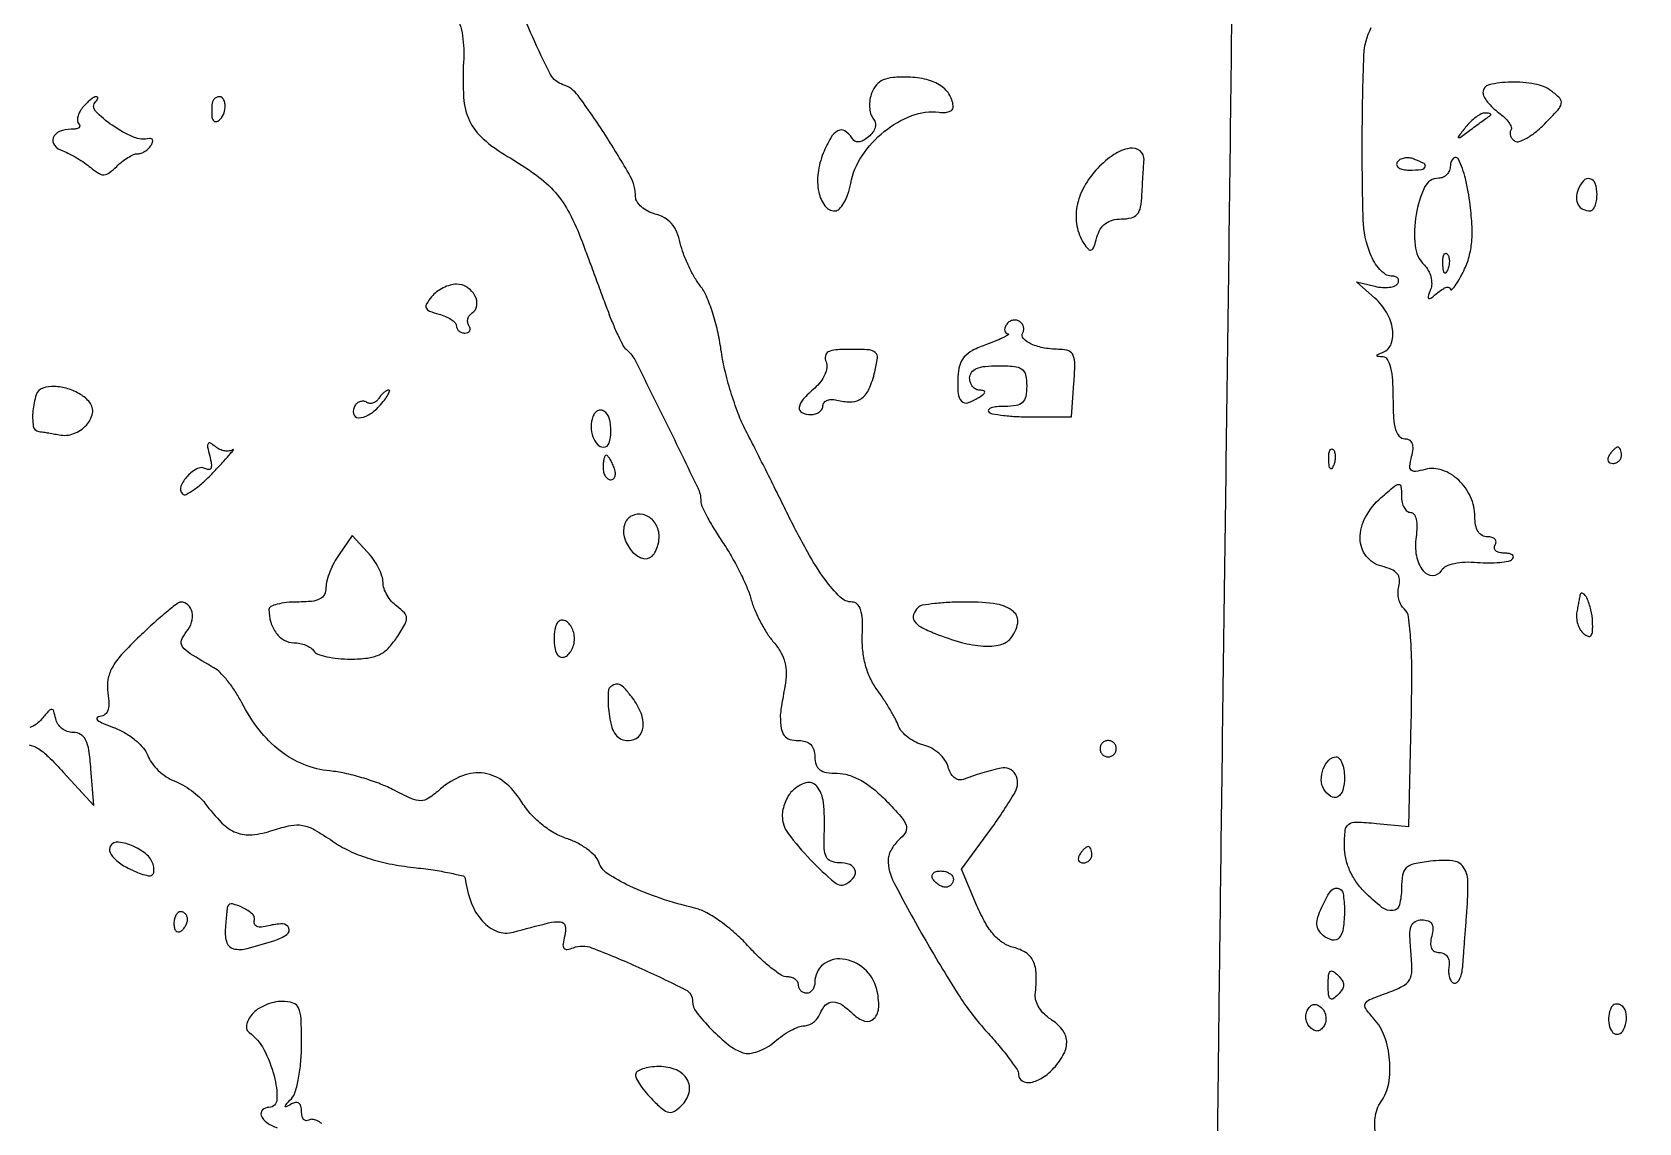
# Model space of a CAD drawing. Extents: x 0 to 5034, y 0 to 2560.
# Drawn here: x 3230.9 to 3428.1, y 1408.1 to 1541.9 of the extents above; entities that cross this region are included whole.
import ezdxf

# ---------------------------------------------------------------- set-up
doc = ezdxf.new("R2010")
doc.units = 0

msp = doc.modelspace()

# ---------------------------------------------------------------- linework, layer by layer
for points in [[(3378.146619, 1543.829236, -0.000583), (3377.559314, 1497, 0.000107), (3377.24905, 1474.007759, 0.000094), (3376.934617, 1449.990625, 0.000094), (3376.658916, 1428.307786, 0.000284), (3376.481828, 1413.5, -0.001191), (3376.305658, 1400.709766, -0.000821), (3376.047863, 1386.22588, -0.000828), (3375.753994, 1372.297511, -0.001694), (3375.468424, 1361.375335, 0.002717), (3375.210009, 1350.652391, 0.008899), (3375.203894, 1343.562292, 0.005719), (3375.348264, 1338.475446, 0.249335), (3375.871466, 1337.579439, 0.133052), (3376.807953, 1337.300975, 0.00036), (3390.23068, 1336.982099, 0.002153), (3405.411688, 1336.697789, 0.001337), (3423.228771, 1336.488521, -0.000106), (3444.982824, 1336.286604, -0.000053), (3472.504701, 1336.022412, -0.000053)], [(3282.921644, 1544.188852, -0.079647), (3283.755796, 1541.506648, -0.051305), (3283.886379, 1538.246689, 0.03155), (3283.888956, 1533.9082, 0.093671), (3284.623243, 1531.038109, 0.105201), (3286.29484, 1528.824999, 0.046078), (3289.296953, 1526.671861, -0.024514), (3292.819556, 1524.368449, -0.05593), (3295.162085, 1522.230068, -0.05964), (3296.882854, 1519.715064, -0.031387), (3298.422579, 1516.25, 0.000067), (3299.140673, 1514.31605, 0.000039), (3299.999978, 1512.003294, 0.000039), (3300.859297, 1509.691611, 0.000067), (3301.577346, 1507.761214, 0.009245), (3302.230556, 1506.10046, 0.012288), (3302.888939, 1504.617403, 0.00964), (3303.487933, 1503.41342, 0.110445), (3303.827346, 1503.011214, -0.114186), (3304.886143, 1501.737563, -0.002124), (3308.791639, 1493.892476, -0.002146), (3312.627278, 1486.019931, -0.112744), (3313, 1484.38798, 0.108596), (3313.140786, 1483.747419, 0.013518), (3313.77707, 1482.462275, 0.015417), (3314.632377, 1480.960076, 0.012208), (3315.645343, 1479.389547, -0.018662), (3316.721355, 1477.673037, -0.014466), (3317.766722, 1475.73045, -0.014698), (3318.637223, 1473.858911, -0.033834), (3319.15232, 1472.394965, 0.03233), (3319.623691, 1471.042327, 0.020884), (3320.333027, 1469.542307, 0.020996), (3321.152983, 1468.128214, 0.036766), (3321.961795, 1467.044051, -0.047318), (3322.837028, 1465.817776, -0.069604), (3323.3351, 1464.593335, -0.067163), (3323.488238, 1463.246616, -0.040755), (3323.324135, 1461.649086, 0.002987), (3323.100768, 1460.406449, 0.004016), (3322.914228, 1459.278169, 0.002779), (3322.770802, 1458.330836, 0.04233), (3322.750897, 1458, 0.031536), (3322.885118, 1456.471166, 0.123799), (3323.24828, 1455.604887, 0.16476), (3323.911567, 1455.15023, 0.068686), (3325, 1455, -0.072254), (3325.873159, 1454.873159, -0.124864), (3326.5, 1454.5, -0.124864), (3326.873159, 1453.873159, -0.072254), (3327, 1453, 0.078611), (3327.151332, 1452.043417, 0.157706), (3327.595081, 1451.430482, 0.120506), (3328.411105, 1451.09365, 0.036952), (3329.75, 1450.989352, -0.076155), (3331.144158, 1450.770241, -0.050742), (3332.630381, 1450.125517, -0.043378), (3334.179254, 1449.071779, -0.028957), (3335.76144, 1447.621291, -0.011725), (3337.558014, 1445.682916, -0.090578), (3338.194674, 1444.628803, -0.208706), (3338.155324, 1443.823552, -0.104816), (3337.51144, 1443.009494, 0.046344), (3336.933127, 1442.431241, 0.040933), (3336.443985, 1441.732885, 0.043139), (3336.108159, 1441.024996, 0.089422), (3336, 1440.425064, 0.121555), (3336.704447, 1437.570219, 0.008985), (3340.604446, 1430.462006, 0.013075), (3344.827432, 1423.510868, 0.043117), (3348.105189, 1419.272343, -0.011184), (3349.597055, 1417.57848, -0.015359), (3350.855899, 1415.986247, -0.012016), (3351.817462, 1414.622827, -0.148634), (3352, 1414.022343, 0.268831), (3352.452053, 1413.242331, 0.177791), (3353.500016, 1413.064164, 0.098723), (3354.960805, 1413.648149, 0.064618), (3356.345012, 1414.828741, 0.062079), (3357.572796, 1416.579591, 0.139524), (3357.908527, 1418.152374, 0.155102), (3357.356564, 1419.555846, 0.082711), (3355.944454, 1420.802616, -0.05796), (3355.17102, 1421.420472, -0.054702), (3354.542868, 1422.210619, -0.058898), (3354.144971, 1423.04556, -0.10709), (3354.059609, 1423.793163, 0.028947), (3354.166732, 1426.354452, 0.103229), (3353.807683, 1427.946561, 0.14521), (3352.926708, 1428.959278, 0.080308), (3351.408107, 1429.61242, -0.081721), (3350.108524, 1430.175691, -0.069357), (3348.973294, 1431.152553, -0.053865), (3347.929732, 1432.632636, -0.025389), (3346.899145, 1434.735285), (3344.982075, 1439.207627), (3348.590536, 1444.123334, 0.025845), (3351.585871, 1448.679787, 0.265411), (3351.609768, 1450.849928, 0.333429), (3349.850304, 1451.634129, 0.033863), (3345.190345, 1450.232892, -0.150911), (3344.642433, 1450.199849, -0.115595), (3344.104358, 1450.472832, -0.0918), (3343.649401, 1451.026272, -0.062376), (3343.345862, 1451.785425, 0.090101), (3342.960611, 1452.613407, 0.056924), (3342.24894, 1453.410345, 0.05484), (3341.338831, 1454.058109, 0.065867), (3340.362697, 1454.445105, -0.05358), (3339.378691, 1454.807602, -0.046871), (3338.445662, 1455.3844, -0.049431), (3337.697431, 1456.076086, -0.09273), (3337.274711, 1456.779799, 0.033001), (3336.8952, 1457.62513, 0.011403), (3336.240547, 1458.793401, 0.011273), (3335.458361, 1460.051851, 0.012849), (3334.652383, 1461.219012, -0.04837), (3333.807212, 1462.650354, -0.043202), (3333.214591, 1464.271981, -0.040968), (3332.886106, 1466.055562, -0.034865), (3332.827654, 1467.969012, 0.01924), (3332.828959, 1469.864856, 0.066773), (3332.620614, 1471.07038, 0.127674), (3332.198533, 1471.745924, 0.191896), (3331.560896, 1472, -0.197814), (3330.104603, 1472.599613, -0.040246), (3328.249729, 1474.761216, -0.030741), (3326.084023, 1478.160423, -0.012701), (3323.561998, 1483, 0.001507), (3322.362194, 1485.433771, 0.001014), (3320.977998, 1488.20625, 0.001021), (3319.627588, 1490.883732, 0.002025), (3318.544007, 1493, -0.028903), (3317.59877, 1495.119595, -0.016136), (3316.684528, 1497.79375, -0.016055), (3315.931915, 1500.566497, -0.025026), (3315.481803, 1503, 0.023625), (3315.067747, 1505.27416, 0.02188), (3314.432686, 1507.559107, 0.022461), (3313.687155, 1509.541242, 0.065383), (3312.942523, 1510.79696, -0.035926), (3312.204077, 1511.890341, -0.021292), (3311.477692, 1513.28692, -0.021242), (3310.868634, 1514.749624, -0.033982), (3310.489479, 1516.047902, 0.048473), (3310.053486, 1517.394725, 0.075479), (3309.405982, 1518.426102, 0.082579), (3308.530381, 1519.155753, 0.071129), (3307.420338, 1519.60935, -0.055334), (3306.494714, 1519.954022, -0.063063), (3305.710974, 1520.482165, -0.072752), (3305.179593, 1521.104643, -0.141269), (3305, 1521.727597, 0.129265), (3304.333929, 1524.260916, 0.015295), (3301.292223, 1529.280475, 0.013984), (3297.948575, 1534.132897, 0.159366), (3296.084756, 1535.4731, -0.197354), (3294.567209, 1536.743631, -0.017727), (3292.370639, 1541.307025, -0.022962), (3290.527384, 1546.098452, -0.080506)], [(3395.944, 1406.223632, -0.086491), (3395.766384, 1408.697967, -0.128226), (3396.520098, 1410.725231, 0.110907), (3397.43078, 1412.940071, 0.064445), (3397.547667, 1415.826277, 0.063629), (3396.920209, 1418.695134, 0.098606), (3395.623175, 1420.863893, -0.024945), (3394.605654, 1422.107645, -0.281246), (3394.552305, 1422.715954, -0.182103), (3395.084995, 1423.211894, -0.010614), (3397.192721, 1424.025047, 0.027867), (3399.136256, 1424.85294, 0.147205), (3399.973661, 1425.634198, 0.134623), (3400.279995, 1426.785168, 0.021894), (3400.160324, 1429.116041, -0.016415), (3400.03301, 1431.158567, -0.091312), (3400.199403, 1432.239802, -0.190228), (3400.676331, 1432.793801, -0.121608), (3401.511596, 1433, -0.076478), (3402.27157, 1432.883074, -0.183404), (3402.711969, 1432.535529, -0.151834), (3402.859488, 1431.92893, -0.04828), (3402.710251, 1431, 0.047854), (3402.568271, 1430.121008, 0.127284), (3402.686615, 1429.501319, 0.174521), (3403.055853, 1429.133607, 0.109881), (3403.656478, 1429, -0.117445), (3404.21077, 1428.867981, -0.128893), (3404.623925, 1428.502673, -0.113276), (3404.839097, 1427.939275, -0.076914), (3404.829244, 1427.25, 0.050376), (3404.782935, 1426.561418, 0.065506), (3404.886252, 1425.938397, 0.08062), (3405.115151, 1425.471775, 0.170911), (3405.439637, 1425.242416, 0.24762), (3405.798338, 1425.318392, 0.096229), (3406.129246, 1425.723662, 0.065601), (3406.383803, 1426.396179, 0.039239), (3406.513775, 1427.242416, -0.000317), (3406.601169, 1428.411859, -0.000098), (3406.73408, 1430.170684, -0.000098), (3406.883428, 1432.136735, -0.000108), (3407.028856, 1434.040764, 0.022021), (3407.150409, 1437.789727, 0.155284), (3406.584127, 1439.500083, 0.219617), (3405.248951, 1440.24796, 0.048648), (3402.560705, 1440.19688, 0.023723), (3400.547293, 1439.864401, 0.135132), (3399.593908, 1439.368386, 0.166238), (3399.132669, 1438.509797, 0.040899), (3399, 1436.890594, -0.060667), (3398.750069, 1434.838313, -0.318341), (3397.937164, 1434.136721, -0.194528), (3396.60694, 1434.531676, -0.028138), (3394.454545, 1436.454545, -0.045139), (3393.414198, 1437.701836, -0.048088), (3392.63955, 1439.090424, -0.049478), (3392.161508, 1440.563052, -0.053805), (3392, 1442.059581, -0.025919), (3392.100461, 1443.996262, -0.216958), (3392.533373, 1444.733523, -0.164624), (3393.448231, 1445.002781, -0.013748), (3395.947515, 1444.833615), (3399.895029, 1444.457159), (3400.197515, 1457.316546, 0.005582), (3400.269815, 1463.168633, 0.015566), (3400.146875, 1467.273796, 0.015702), (3399.878575, 1470.167044, 0.19121), (3399.353235, 1471.124735, -0.100059), (3398.94992, 1471.623342, -0.061422), (3398.684217, 1472.333572, -0.058072), (3398.588093, 1473.135583, -0.064853), (3398.686079, 1473.907567, 0.088531), (3398.756525, 1474.795434, 0.152542), (3398.470209, 1475.472309, 0.115959), (3397.774624, 1475.986953, 0.040071), (3396.582845, 1476.389851, -0.167539), (3394.675878, 1477.633516, -0.16422), (3393.921071, 1479.799166, -0.128089), (3394.576762, 1482.422173, -0.089071), (3396.5, 1484.813051, -0.00537), (3398.155551, 1486.2216, -0.15682), (3398.663847, 1486.426458, -0.406717), (3398.941397, 1486.192416, -0.024423), (3399, 1484.993387, 0.053901), (3399.08245, 1484.230784, 0.073638), (3399.32709, 1483.585557, 0.093347), (3399.688611, 1483.15247, 0.173991), (3400.113499, 1483, -0.245162), (3400.532011, 1482.781671, -0.097961), (3400.799909, 1482.171668, -0.061711), (3400.891344, 1481.214658, -0.029437), (3400.783906, 1479.981019, 0.082029), (3400.825422, 1477.670104, 0.119799), (3401.652163, 1475.819376, 0.240155), (3402.832092, 1475.262684, 0.251796), (3403.939846, 1475.902669, -0.14669), (3404.497662, 1476.397783, -0.054354), (3405.502818, 1476.737606, -0.045143), (3406.81024, 1476.904798, -0.030736), (3408.309994, 1476.868063, 0.020028), (3409.734539, 1476.802643, 0.025308), (3411.051888, 1476.861654, 0.024795), (3412.122139, 1477.017883, 0.148801), (3412.61303, 1477.279696, 0.189354), (3412.731309, 1477.551001, 0.251606), (3412.614825, 1477.788411, 0.115711), (3412.222, 1477.950473, 0.040243), (3411.60765, 1478, -0.058574), (3410.991151, 1478.07247, -0.125741), (3410.570433, 1478.29375, -0.191086), (3410.408781, 1478.621002, -0.160037), (3410.5, 1479, 0.139169), (3410.607943, 1479.379648, 0.191142), (3410.478525, 1479.70625, 0.138808), (3410.110654, 1479.926733, 0.066118), (3409.559017, 1480, -0.130045), (3408.902836, 1480.173602, -0.12462), (3408.405902, 1480.650894, -0.093033), (3408.099526, 1481.435988, -0.046667), (3408, 1482.5, 0.106458), (3407.484898, 1484.891854, 0.097257), (3406.022039, 1486.949021, 0.105529), (3404.004487, 1488.181758, 0.149594), (3401.916281, 1488.267856, -0.026674), (3400.702012, 1488.018621, -0.230359), (3400.18923, 1488.179331, -0.242747), (3400.015306, 1488.674174, -0.029379), (3400.248449, 1489.842069, 0.040348), (3400.418466, 1490.802952, 0.117162), (3400.325749, 1491.466716, 0.178384), (3399.98127, 1491.855458, 0.123786), (3399.40638, 1492, -0.222879), (3398.759345, 1492.303497, -0.105243), (3398.320319, 1493.138806, -0.053809), (3398.070277, 1494.625043, -0.014792), (3398, 1497, 0.016798), (3397.926301, 1499.19299, 0.04356), (3397.683553, 1500.754197, 0.067994), (3397.294146, 1501.737419, 0.25397), (3396.75, 1502.078947, -0.011437), (3396.096611, 1502.135242, -0.382689), (3396, 1502.242982, -0.295955), (3396.090194, 1502.382013, -0.009076), (3396.75, 1502.662281, 0.214081), (3397.746344, 1503.69914, 0.124057), (3397.916485, 1505.450826, 0.09392), (3397.199187, 1507.496028, 0.079295), (3395.75, 1509.277634), (3393.5, 1511.289859), (3395.749004, 1510.73881, 0.041001), (3396.650955, 1510.594798, 0.050571), (3397.501867, 1510.615804, 0.05899), (3398.183497, 1510.785198, 0.165435), (3398.558021, 1511.09388, 0.142585), (3398.653315, 1511.437781, 0.191415), (3398.531207, 1511.733827, 0.136536), (3398.189949, 1511.93375, 0.064728), (3397.680337, 1512, -0.151718), (3397.051767, 1512.195225, -0.056782), (3396.347258, 1512.807812, -0.049603), (3395.681162, 1513.697778, -0.042194), (3395.161088, 1514.75, -0.086335), (3394.312016, 1518.886178, -0.008777), (3394.184572, 1528.944539, -0.007554), (3394.387742, 1539.106018, -0.113765), (3395.29663, 1542.5, 0.054818)], [(3230.555225, 1454.459698, -0.101798), (3231.572719, 1454.086309, -0.05381), (3232.911054, 1453.043058, -0.015154), (3234.757853, 1451.14173), (3238.511614, 1447.035174), (3238.155113, 1451.517587, 0.016859), (3237.894896, 1453.808951, 0.07673), (3237.499463, 1455.087492, 0.148128), (3236.882623, 1455.753313, 0.133141), (3235.97263, 1456, -0.085831), (3235.250693, 1456.124848, -0.078641), (3234.588054, 1456.486369, -0.080909), (3234.084864, 1457.023343, -0.099985), (3233.823324, 1457.655726, 0.020791), (3233.592652, 1458.621624, 0.335499), (3233.341592, 1458.811451, 0.212689), (3232.990555, 1458.655053, 0.010103), (3232.127555, 1457.655726, -0.128312), (3230.643882, 1456.588779, -0.063139)], [(3266.486754, 1407.99879, 0.06369), (3265.883542, 1408.37043, 0.077658), (3265.319637, 1408.526473, 0.168707), (3264.886693, 1408.429973, -0.17266), (3264.550923, 1408.357835, -0.18934), (3264.260466, 1408.51824, -0.118712), (3264.063947, 1408.919255, -0.05489), (3264, 1409.5, 0.06493), (3263.918073, 1410.128226, 0.171904), (3263.665904, 1410.496949, 0.199525), (3263.267814, 1410.592935, 0.089409), (3262.75, 1410.412313, -0.009535), (3262.095303, 1410.058975, -0.561535), (3262, 1410.117076, -0.184745), (3262.075073, 1410.313322, -0.004358), (3262.75, 1411.053296, 0.115986), (3263.234212, 1411.904442, 0.025105), (3263.632812, 1413.561281, 0.024911), (3263.908163, 1415.572221, 0.02157), (3264, 1417.7, 0.009462), (3263.939372, 1420.90358, 0.096256), (3263.637851, 1422.192705, 0.215438), (3262.953588, 1422.798591, 0.075225), (3261.622445, 1423, 0.057543), (3260.616122, 1422.883802, 0.043578), (3259.559029, 1422.536987, 0.044562), (3258.611149, 1422.027515, 0.074091), (3257.936747, 1421.423785, 0.048372), (3257.474812, 1420.742828, 0.084033), (3257.252933, 1420.098663, 0.115133), (3257.288099, 1419.560187, 0.164522), (3257.564302, 1419.173785, -0.115701), (3259.359474, 1417.111811, -0.056671), (3260.635218, 1413.849187, -0.069589), (3260.984462, 1410.966525, -0.408838), (3260, 1410, 0.193048), (3259.207767, 1409.682281, 0.306187), (3259.058432, 1408.994274, 0.145253), (3259.749666, 1408.119979, 0.076645), (3261, 1407.5, -0.081113)]]:
    msp.add_lwpolyline(points, format="xyb")
for points in [[(3333.989838, 1534.5, 0.052393), (3333.765872, 1533.652092, 0.04946), (3333.716978, 1532.759287, 0.053205), (3333.838772, 1531.955823, 0.105335), (3334.127496, 1531.382679, -0.107488), (3334.399481, 1530.836996, -0.11887), (3334.406314, 1530.248325, -0.101692), (3334.134079, 1529.651123, -0.061998), (3333.601359, 1529.08412, -0.043013), (3332.925632, 1528.615103, -0.114702), (3332.367245, 1528.447029, -0.160395), (3331.908051, 1528.566295, -0.111718), (3331.530011, 1528.951442, 0.114209), (3330.69399, 1529.794838, 0.269996), (3329.841183, 1529.824649, 0.140527), (3328.9599, 1528.967182, 0.031803), (3328.030535, 1527.073719, 0.067208), (3327.391137, 1524.65541, 0.08096), (3327.478693, 1522.309018, 0.109441), (3328.225879, 1520.621742, 0.238341), (3329.456097, 1520, 0.203382), (3330.007619, 1520.23402, 0.060133), (3330.573344, 1520.981145, 0.049619), (3331.067199, 1522.061342, 0.036069), (3331.404019, 1523.340069, -0.100585), (3332.789146, 1526.749032, -0.076517), (3335.511887, 1529.735881, -0.078947), (3338.909022, 1531.686899, -0.122321), (3342.25, 1532.090829, 0.044036), (3342.919031, 1532.067336, 0.06966), (3343.481439, 1532.176671, 0.097902), (3343.855414, 1532.393927, 0.220515), (3343.984687, 1532.687142, 0.12787), (3343.570719, 1534.164532, 0.113129), (3342.475693, 1535.333251, 0.089378), (3340.737362, 1536.09781, 0.052205), (3338.474355, 1536.397728, 0.026025), (3336.600615, 1536.351645, 0.081101), (3335.377909, 1536.054405, 0.115388), (3334.560154, 1535.458063, 0.087225)], [(3409, 1534.516372, 0.127398), (3409.131821, 1534.007411, 0.039774), (3409.571767, 1533.345151, 0.036836), (3410.201554, 1532.654744, 0.033293), (3410.946439, 1532.038604, -0.034699), (3411.658029, 1531.446631, -0.051007), (3412.185179, 1530.827852, -0.064395), (3412.470304, 1530.27352, -0.228883), (3412.430127, 1529.886944, 0.126285), (3412.326938, 1529.556098, 0.100772), (3412.382884, 1529.185354, 0.089896), (3412.590403, 1528.831134, 0.077143), (3412.919121, 1528.549986, 0.229651), (3413.459198, 1528.494651, 0.043555), (3414.381616, 1528.924887, 0.038614), (3415.46143, 1529.664689, 0.026891), (3416.561334, 1530.652243, 0.010679), (3418.200783, 1532.36326, 0.134562), (3418.606073, 1533.151024, 0.248342), (3418.417244, 1533.809711, 0.043378), (3417.411662, 1534.688252, 0.114761), (3415.379301, 1535.554355, 0.048728), (3412.409386, 1535.783336, 0.049964), (3409.758161, 1535.462913, 0.351117)], [(3237.131121, 1532.657991, 0.050768), (3236.753708, 1532.095866, 0.066538), (3236.537806, 1531.516912, 0.082297), (3236.507446, 1531.010146, 0.171918), (3236.675343, 1530.657991, -0.195706), (3236.779743, 1530.410281, -0.249283), (3236.667801, 1530.193285, -0.112586), (3236.298937, 1530.045229, -0.039388), (3235.725684, 1530, 0.095248), (3234.297928, 1529.725529, 0.207512), (3233.527627, 1528.949562, 0.275108), (3233.678741, 1528.038746, 0.132708), (3234.686618, 1527.340938, -0.031114), (3235.498837, 1526.993787, -0.017166), (3236.446468, 1526.475545, -0.017059), (3237.374675, 1525.882045, -0.026173), (3238.131146, 1525.300575, 0.036422), (3239.075396, 1524.605054, 0.15365), (3239.747407, 1524.428347, 0.150843), (3240.406743, 1524.666942, 0.034703), (3241.309717, 1525.452574, -0.029604), (3241.97654, 1526.044786, -0.030833), (3242.699982, 1526.545444, -0.032421), (3243.375624, 1526.896249, -0.103892), (3243.869554, 1527, 0.086104), (3244.303642, 1527.075311, 0.053391), (3244.770616, 1527.301028, 0.051638), (3245.197969, 1527.632776, 0.063567), (3245.515313, 1528.024777, 0.049701), (3245.70143, 1528.40592, 0.145559), (3245.720467, 1528.694612, 0.255874), (3245.583351, 1528.849615, 0.142103), (3245.32433, 1528.866018, -0.158133), (3243.382493, 1529.050253, -0.047784), (3240.755343, 1530.498315, -0.052313), (3238.701233, 1532.241796, -0.407518), (3238.714286, 1533.380952, 0.042618), (3238.914945, 1533.61908, 0.12432), (3238.991623, 1533.818155, 0.25647), (3238.940317, 1533.94593, 0.17342), (3238.789111, 1534, 0.143608), (3238.510132, 1533.918186, 0.027489), (3238.077585, 1533.605785, 0.027267), (3237.597444, 1533.171775, 0.022147)], [(3253, 1533), (3253, 1532.146875), (3253, 1531.5, 0.241463), (3253.242332, 1531.027459, 0.301015), (3253.724355, 1531.008985, 0.127588), (3254.299205, 1531.601195, 0.093015), (3254.598844, 1532.472506, 0.057239), (3254.617186, 1533.056917, 0.085168), (3254.489419, 1533.551299, 0.112739), (3254.240939, 1533.879956, 0.176526), (3253.911516, 1534, 0.108912), (3253.563763, 1533.923342, 0.099759), (3253.267758, 1533.70625, 0.095344), (3253.069259, 1533.381784, 0.089971)], [(3406.872445, 1530.25, 0.002253), (3405.986902, 1529.11031, 0.484056), (3406.016402, 1528.992604, 0.268706), (3406.186266, 1529.009889, 0.001613), (3407.5, 1529.967032, -0.000677), (3408.296353, 1530.549513, -0.000854), (3409.034896, 1531.086246, -0.000676), (3409.655857, 1531.534628, -0.006866), (3409.916667, 1531.717032, 0.262974), (3409.968895, 1531.82247, 0.280207), (3409.904197, 1531.916878, 0.081051), (3409.664158, 1531.981211, 0.025033), (3409.289111, 1532, 0.118513), (3408.793695, 1531.880901, 0.038743), (3408.148474, 1531.485938, 0.036088), (3407.47468, 1530.919689, 0.033687)], [(3361.717255, 1525.226766, 0.063853), (3360.043401, 1522.961859, 0.08181), (3359.166296, 1520.526251, 0.090542), (3359.161964, 1518.137529, 0.100874), (3360.015338, 1516, 0.035987), (3360.568243, 1515.276985, 0.332505), (3360.93115, 1515.201911, 0.202547), (3361.245013, 1515.550455, 0.016483), (3361.616657, 1516.75, -0.066177), (3362.037775, 1517.747038, -0.099196), (3362.665679, 1518.449312, -0.097998), (3363.521796, 1518.860893, -0.063274), (3364.616631, 1519, 0.056534), (3365.844726, 1519.139302, 0.162312), (3366.567907, 1519.580415, 0.131489), (3366.970789, 1520.436659, 0.032099), (3367.15, 1522, -0.001128), (3367.214766, 1523.239229, -0.001118), (3367.285313, 1524.481915, -0.001096), (3367.351851, 1525.568901, -0.004345), (3367.4, 1526.236305, 0.25127), (3366.910022, 1527.35862, 0.21383), (3365.642097, 1527.676303, 0.10375), (3363.710304, 1526.898942, 0.054423)], [(3398.473008, 1525.956326, 0.214542), (3398.42542, 1525.594852, 0.177225), (3398.660421, 1525.280921, 0.099152), (3399.193244, 1525.068264, 0.045552), (3399.940983, 1525, 0.020503), (3401.476999, 1525.063011, 0.275668), (3401.917133, 1525.377209, 0.395517), (3401.769457, 1525.794126, 0.027681), (3400.532025, 1526.349337, 0.066719), (3399.926665, 1526.493102, 0.072258), (3399.321649, 1526.466258, 0.081026), (3398.809536, 1526.279146, 0.126981)], [(3405, 1525.559017, -0.090731), (3404.8911, 1524.96383, -0.095599), (3404.57917, 1524.457961, -0.099634), (3404.113959, 1524.119472, -0.108017), (3403.567388, 1524, 0.289686), (3401.8462, 1522.911444, 0.069972), (3400.792328, 1519.5429, 0.065323), (3400.66698, 1515.749678, 0.173709), (3401.808001, 1513.334856, -0.073094), (3402.291809, 1512.684331, -0.060984), (3402.604912, 1511.881189, -0.062877), (3402.708297, 1511.053854, -0.091538), (3402.574235, 1510.332858, 0.013269), (3402.262426, 1509.451025, 0.397249), (3402.355054, 1509.255757, 0.263181), (3402.618983, 1509.293782, 0.008737), (3403.477108, 1509.981001, -0.032642), (3404.062722, 1510.405711, -0.078054), (3404.55446, 1510.617342, -0.173676), (3404.867891, 1510.588014, -0.289319), (3405.006161, 1510.372445, 0.615411), (3405.144231, 1510.303971, 0.072336), (3405.462981, 1510.623988, 0.028141), (3405.959687, 1511.377631, 0.01145), (3406.552642, 1512.453899, 0.047735), (3407.235092, 1514.136756, 0.046066), (3407.596243, 1515.938719, 0.038232), (3407.658295, 1518.055465, 0.019297), (3407.429606, 1520.717114, 0.026714), (3406.846664, 1523.962741, 0.058553), (3405.986902, 1526.332012, 0.497424), (3405.389273, 1526.442337, 0.210576)], [(3420.67589, 1522.597766, 0.083866), (3420.471772, 1521.58597, 0.139064), (3420.681173, 1520.747118, 0.153921), (3421.276768, 1520.198496, 0.110173), (3422.166667, 1520, 0.219986), (3422.48558, 1520.147449, 0.07762), (3422.755208, 1520.5875, 0.059018), (3422.938993, 1521.23419, 0.039769), (3423, 1522, 0.08067), (3422.782212, 1523.341089, 0.254562), (3422.138258, 1523.941332, 0.281425), (3421.344399, 1523.698443, 0.089945)], [(3404.683114, 1512.8125, -0.054073), (3404.461564, 1512.395823, -0.470617), (3404.279315, 1512.37858, -0.168741), (3404.137993, 1512.670344, -0.018894), (3404.078947, 1513.416667, -0.028489), (3404.089945, 1514.112848, -0.077125), (3404.200665, 1514.592839, -0.208169), (3404.385309, 1514.77538, -0.296942), (3404.604167, 1514.729167, -0.126455), (3404.797407, 1514.402231, -0.060344), (3404.876576, 1513.916927, -0.05415), (3404.839148, 1513.359369, -0.051402)], [(3279.957994, 1509.449385, 0.036131), (3279.343252, 1508.58919, 0.239765), (3279.303589, 1508.079207, 0.206411), (3279.697272, 1507.696958, 0.026951), (3280.835549, 1507.332754, -0.035918), (3281.664107, 1507.051188, -0.047702), (3282.364192, 1506.673515, -0.056424), (3282.849699, 1506.262265, -0.191098), (3283, 1505.883369, 0.119132), (3283.081434, 1505.546439, 0.10066), (3283.311086, 1505.25949, 0.092229), (3283.654545, 1505.066797, 0.082018), (3284.059017, 1505, 0.098926), (3284.418448, 1505.071817, 0.176081), (3284.637945, 1505.273452, 0.169366), (3284.681645, 1505.57557, 0.090666), (3284.542705, 1505.930902, -0.103611), (3284.39758, 1506.332096, -0.098908), (3284.422091, 1506.764931, -0.096804), (3284.612579, 1507.162562, -0.094647), (3284.940014, 1507.462927, 0.227751), (3285.516939, 1508.364279, 0.156204), (3285.285627, 1509.57745, 0.126127), (3284.317704, 1510.618029, 0.143633), (3283.015456, 1511, 0.07291), (3282.24341, 1510.886819, 0.044588), (3281.386968, 1510.544507, 0.043728), (3280.580974, 1510.042822, 0.058545)], [(3350.510081, 1506.016312, 0.06167), (3350.32888, 1505.621617, 0.118378), (3350.304124, 1505.276194, 0.169899), (3350.435527, 1505.036058, 0.161317), (3350.690983, 1504.923922, -0.686403), (3350.726738, 1504.796688, -0.043953), (3350.259108, 1504.507522, -0.020855), (3349.341859, 1504.093205, -0.00892), (3348.084704, 1503.613222, 0.031879), (3346.358395, 1502.861647, 0.093304), (3345.337608, 1502.068718, 0.112236), (3344.780812, 1501.05137, 0.058438), (3344.548482, 1499.616195, 0.027892), (3344.572976, 1497.578716, 0.177976), (3344.987518, 1496.650574, 0.283122), (3345.764384, 1496.454954, 0.064822), (3347.047746, 1497.05067, 0.019534), (3347.670438, 1497.479528, 0.180775), (3347.844258, 1497.750153, 0.409565), (3347.732905, 1497.926117, 0.054277), (3347.25, 1497.984687, -0.118755), (3346.773192, 1498.105752, -0.099323), (3346.367188, 1498.436127, -0.09112), (3346.094491, 1498.92593, -0.081749), (3346, 1499.5, -0.164293), (3346.226074, 1500.169448, -0.129352), (3346.833333, 1500.642857, -0.075863), (3347.895967, 1500.918107, -0.025511), (3349.5, 1501, -0.021436), (3351.465575, 1500.915691, -0.13443), (3352.4, 1500.571429, -0.189121), (3352.861332, 1499.86222, -0.050766), (3353, 1498.5, -0.04611), (3352.880807, 1497.21026, -0.159671), (3352.483333, 1496.484375, -0.150135), (3351.715854, 1496.108795, -0.039286), (3350.333333, 1496, 0.022752), (3349.352832, 1495.955359, 0.054196), (3348.638839, 1495.811161, 0.129734), (3348.304897, 1495.599184, 0.403062), (3348.309524, 1495.357143, 0.153887), (3348.794979, 1495.104397, 0.013897), (3350.165848, 1494.901624, 0.017017), (3351.850836, 1494.758008, 0.012482), (3353.72619, 1494.709176), (3358.5, 1494.704067), (3358.807498, 1498.852033, 0.014188), (3358.913036, 1501.163726, 0.100241), (3358.709893, 1502.26404, 0.207207), (3358.159276, 1502.80851, 0.093056), (3357.139285, 1503, -0.041736), (3355.190442, 1503.162957, -0.062181), (3353.55339, 1503.653344, -0.099212), (3352.595439, 1504.3272, -0.340729), (3352.522055, 1505.035686, 0.113904), (3352.644084, 1505.395767, 0.100314), (3352.6044, 1505.791096, 0.093863), (3352.408408, 1506.16105, 0.085926), (3352.08541, 1506.447214, 0.106468), (3351.675905, 1506.592734, 0.099401), (3351.231932, 1506.562118, 0.096033), (3350.821919, 1506.359753, 0.092075)], [(3328.372215, 1501.472406, -0.124794), (3328.4576, 1500.752809, -0.069574), (3328.221507, 1499.896827, -0.060998), (3327.709616, 1499.022951, -0.05279), (3326.979204, 1498.250165, 0.030957), (3325.559045, 1496.873102, 0.149224), (3325.082553, 1495.867883, 0.330954), (3325.419219, 1495.240976, 0.11013), (3326.5, 1495, 0.072803), (3327.073186, 1495.083904, 0.087528), (3327.559375, 1495.32801, 0.100509), (3327.884397, 1495.69081, 0.133328), (3328, 1496.116631, -0.189575), (3328.151361, 1496.501496, -0.126436), (3328.554982, 1496.760121, -0.089366), (3329.166085, 1496.846276, -0.054449), (3329.889302, 1496.739199, 0.075352), (3331.560571, 1496.562463, 0.156277), (3332.777464, 1497.013723, 0.125857), (3333.673324, 1498.179434, 0.04123), (3334.36508, 1500.25, 0.02833), (3334.673807, 1501.914692, 0.241462), (3334.423418, 1502.606801, 0.175016), (3333.650872, 1502.936432, 0.014194), (3331.412063, 1503, 0.016984), (3329.578609, 1502.937705, 0.099763), (3328.654353, 1502.685094, 0.238074), (3328.299952, 1502.206789, 0.134972)], [(3232.25, 1498.25391, 0.236813), (3231.432325, 1497.429299, 0.055705), (3231.02531, 1495.47, 0.059449), (3231.073203, 1493.572229, 0.343962), (3231.75, 1492.923489, -0.012207), (3232.151814, 1492.87256, -0.003138), (3232.798119, 1492.770404, -0.003193), (3233.534179, 1492.644488, -0.003242), (3234.264872, 1492.50979, 0.137349), (3236.026393, 1492.658479, 0.115688), (3237.589411, 1493.699476, 0.140339), (3238.34067, 1495.163772, 0.225694), (3238.001758, 1496.497881, 0.084574), (3236.856081, 1497.481282, 0.061142), (3235.315341, 1498.166465, 0.061901), (3233.678411, 1498.451956, 0.093669)], [(3273.489919, 1496.983688, -0.08344), (3273.184813, 1496.635866, -0.092847), (3272.793158, 1496.422376, -0.100558), (3272.376993, 1496.374953, -0.117181), (3272, 1496.5, 0.109117), (3271.626335, 1496.630583, 0.099786), (3271.219387, 1496.597922, 0.095284), (3270.841764, 1496.406578, 0.089797), (3270.552786, 1496.08541, 0.186373), (3270.369172, 1495.10455, 0.355568), (3270.943097, 1494.617124, 0.141583), (3272.228337, 1494.959675, 0.073498), (3273.521341, 1496.023581, 0.015621), (3274.166286, 1496.782602, 0.032545), (3274.609497, 1497.419427, 0.052952), (3274.81479, 1497.858745, 0.514948), (3274.714005, 1498, 0.127653), (3274.441192, 1497.929195, 0.046297), (3274.108591, 1497.701458, 0.042186), (3273.774288, 1497.372562, 0.038933)], [(3299.752092, 1494.744256, 0.089583), (3299.536962, 1493.5178, 0.084338), (3299.756181, 1492.26571, 0.101383), (3300.319064, 1491.334468, 0.209236), (3301.083333, 1491, 0.326929), (3301.749206, 1491.487491, 0.075658), (3301.978208, 1492.94481, 0.067624), (3301.76853, 1494.546056, 0.19024), (3301.104785, 1495.435239, 0.131818), (3300.728008, 1495.548269, 0.126059), (3300.338155, 1495.460488, 0.10835), (3299.994377, 1495.177839, 0.078784)], [(3252.736198, 1489.900779, -0.025489), (3252.926233, 1488.985932, -0.111034), (3252.889242, 1488.437273, -0.305683), (3252.653815, 1488.243366, -0.16375), (3252.27083, 1488.332618, 0.258926), (3251.240897, 1488.380907, 0.08895), (3249.998766, 1487.461282, 0.09445), (3249.19831, 1486.206166, 0.299714), (3249.389551, 1485.277116, 0.327924), (3249.835526, 1485.208961, 0.032916), (3250.811225, 1485.80436, 0.031281), (3251.999846, 1486.758211, 0.019139), (3253.282051, 1488.019231, 0.003452), (3254.458566, 1489.285804, 0.008825), (3255.288005, 1490.223903, 0.02556), (3255.639759, 1490.681612, 0.858689), (3255.592009, 1490.726625, -0.127098), (3255.150101, 1490.534401, -0.078265), (3254.579636, 1490.53369, -0.06979), (3253.971505, 1490.718029, -0.064853), (3253.420684, 1491.065827, 0.039492), (3252.812784, 1491.49413, 0.415282), (3252.546383, 1491.42543, 0.18479), (3252.477824, 1491.015551, 0.014014)], [(3424.5, 1490, 0.082592), (3424.343488, 1489.6179, 0.161196), (3424.3746, 1489.29375, 0.182303), (3424.586039, 1489.078288, 0.108972), (3424.940983, 1489, 0.093332), (3425.345238, 1489.076123, 0.09642), (3425.688914, 1489.29375, 0.099167), (3425.918938, 1489.618444, 0.105053), (3426, 1490, 0.042167), (3425.967655, 1490.382849, 0.061769), (3425.870461, 1490.70625, 0.081139), (3425.727648, 1490.92554, 0.210953), (3425.559017, 1491, 0.151918), (3425.34829, 1490.934461, 0.038439), (3425.066025, 1490.70625, 0.035638), (3424.768994, 1490.382774, 0.029505)], [(3301, 1488.5, 0.062722), (3301.07223, 1487.926468, 0.08088), (3301.284531, 1487.440625, 0.098158), (3301.599211, 1487.115494, 0.152681), (3301.968615, 1487, 0.184534), (3302.289193, 1487.122486, 0.147206), (3302.483616, 1487.440625, 0.100118), (3302.511135, 1487.925634, 0.055937), (3302.361626, 1488.5, 0.02136), (3302.112506, 1489.074558, 0.030395), (3301.839659, 1489.559375, 0.030693), (3301.579329, 1489.912889, 0.222225), (3301.393011, 1490, 0.289661), (3301.241071, 1489.903916, 0.046727), (3301.115447, 1489.559375, 0.039339), (3301.028469, 1489.074824, 0.024748)], [(3390.683114, 1488.8125, -0.054073), (3390.461564, 1488.395823, -0.470617), (3390.279315, 1488.37858, -0.168741), (3390.137993, 1488.670344, -0.018894), (3390.078947, 1489.416667, -0.028489), (3390.089945, 1490.112848, -0.077125), (3390.200665, 1490.592839, -0.208169), (3390.385309, 1490.77538, -0.296942), (3390.604167, 1490.729167, -0.126455), (3390.797407, 1490.402231, -0.060344), (3390.876576, 1489.916927, -0.05415), (3390.839148, 1489.359369, -0.051402)], [(3303.694511, 1481.646291, 0.159515), (3303.611222, 1479.983351, 0.107386), (3304.496766, 1478.283513, 0.138905), (3305.832803, 1477.368445, 0.282788), (3307.02646, 1477.64378, 0.081415), (3307.44486, 1478.217096, 0.051192), (3307.742128, 1478.993466, 0.049886), (3307.882259, 1479.841878, 0.063649), (3307.832297, 1480.632297, 0.138573), (3307.153385, 1481.983365, 0.148435), (3305.884234, 1482.735599, 0.175054), (3304.564362, 1482.594801, 0.190122)], [(3268.607761, 1477.850388, 0.031748), (3267.992352, 1476.841064, 0.02703), (3267.47228, 1475.707122, 0.027927), (3267.112069, 1474.620623, 0.066169), (3267, 1473.777494, -0.115155), (3266.801462, 1472.926878, -0.161965), (3266.257734, 1472.376964, -0.094242), (3265.239038, 1472.081844, -0.023518), (3263.5, 1472, 0.024781), (3262.158745, 1471.933484, 0.039386), (3261.028125, 1471.730275, 0.046808), (3260.224318, 1471.43676, 0.289487), (3260, 1471.081787, 0.072531), (3260.228195, 1469.516977, 0.088174), (3260.892292, 1468.194942, 0.101291), (3261.881999, 1467.313678, 0.132164), (3263.047972, 1467, -0.049465), (3263.79535, 1466.925881, -0.04742), (3264.524778, 1466.70625, -0.051141), (3265.130938, 1466.383377, -0.106804), (3265.5, 1466, 0.170206), (3265.979463, 1465.612245, 0.031478), (3267.087378, 1465.29375, 0.030573), (3268.49057, 1465.073257, 0.023688), (3270.035964, 1465, 0.029933), (3272.09545, 1465.123405, 0.079082), (3273.511622, 1465.526851, 0.090671), (3274.618242, 1466.310571, 0.048462), (3275.671392, 1467.621234, 0.014271), (3276.669559, 1469.243823, 0.129971), (3276.884685, 1470.038207, 0.197915), (3276.626936, 1470.674626, 0.040982), (3275.694445, 1471.481476, -0.057086), (3275.046154, 1472.079901, -0.046437), (3274.497743, 1472.850488, -0.048161), (3274.123504, 1473.667647, -0.083498), (3274, 1474.402056, 0.083365), (3273.867673, 1475.190202, 0.034681), (3273.444155, 1476.186295, 0.033095), (3272.831908, 1477.21344, 0.0366), (3272.107761, 1478.114707), (3270.215522, 1480.145788)], [(3420.923489, 1472.916667, -0.001539), (3420.876217, 1472.663621, -0.000198), (3420.772928, 1472.121167, -0.000231), (3420.649804, 1471.47754, -0.000193), (3420.518385, 1470.793688, 0.069343), (3420.480774, 1470.067987, 0.055479), (3420.634559, 1469.299589, 0.056914), (3420.945993, 1468.606074, 0.085782), (3421.3753, 1468.103492, 0.08589), (3421.917454, 1467.792092, 0.331599), (3422.267022, 1467.89655, 0.149833), (3422.453516, 1468.419449, 0.022225), (3422.454303, 1469.552571, 0.048238), (3422.242329, 1471.05514, 0.047658), (3421.746021, 1472.495663, 0.138902), (3421.266649, 1473.06125, 0.54011)], [(3244.160092, 1467.828483, 0.015459), (3241.917399, 1465.54713, 0.058678), (3240.743684, 1463.932997, 0.09001), (3240.242386, 1462.478751, 0.074676), (3240.236899, 1460.839263, -0.029302), (3240.355258, 1459.484457, -0.102171), (3240.203123, 1458.624417, -0.167681), (3239.778854, 1458.131797, -0.120408), (3239.076807, 1457.923922, 0.326564), (3238.873568, 1457.759738, 0.312161), (3238.963949, 1457.508357, 0.053354), (3239.692992, 1457.096831, 0.015088), (3240.906849, 1456.616066, -0.044242), (3242.270725, 1455.981692, -0.039908), (3243.552726, 1455.097908, -0.042183), (3244.574217, 1454.112045, -0.091382), (3245.130005, 1453.177599, 0.069249), (3245.619746, 1452.26513, 0.043101), (3246.419139, 1451.348189, 0.042494), (3247.383638, 1450.563929, 0.058676), (3248.372243, 1450.048573, -0.03902), (3249.399933, 1449.563096, -0.026883), (3250.482387, 1448.864569, -0.027191), (3251.456845, 1448.074628, -0.04876), (3252.149086, 1447.313118, 0.033477), (3254.223279, 1444.886586, 0.10546), (3255.99706, 1443.708037, 0.121938), (3257.942542, 1443.446507, 0.052479), (3260.518431, 1444.006083, -0.028826), (3262.675276, 1444.58248, -0.096905), (3264.129788, 1444.597454, -0.085462), (3265.580887, 1444.062125, -0.019414), (3267.807133, 1442.657818, 0.039671), (3269.820827, 1441.498752, 0.032331), (3272.133268, 1440.579586, 0.029341), (3274.76771, 1439.89276, 0.021584), (3277.75, 1439.432244, -0.009068), (3280.15138, 1439.122734, -0.01452), (3282.186538, 1438.762154, -0.008308), (3283.835076, 1438.391763, -0.312229), (3284.076511, 1438.120834, 0.060188), (3284.818683, 1435.125087, 0.091824), (3286.2063, 1432.842492, 0.119218), (3288.01934, 1431.591102, 0.160045), (3290, 1431.493145, -0.004881), (3294.309843, 1432.631445, -0.078781), (3295.801676, 1432.767912, -0.345081), (3296.357492, 1432.269914, -0.108274), (3296.309627, 1431.076013, 0.026448), (3296.093993, 1430.027849, 0.193927), (3296.209922, 1429.539528, 0.285487), (3296.591324, 1429.378979, 0.052212), (3297.364532, 1429.58639, -0.185772), (3299.601864, 1429.584266, -0.013517), (3305.396081, 1427.166279, -0.011355), (3311.12299, 1424.434523, -0.28296), (3312, 1423.008895, 0.167875), (3312.459376, 1421.67925, 0.027336), (3314.285834, 1419.59661, 0.030613), (3316.411423, 1417.675263, 0.084968), (3318.169011, 1416.705398, 0.114126), (3318.97541, 1416.618424, 0.05375), (3320.002013, 1416.855794, 0.048727), (3321.085518, 1417.355337, 0.046301), (3322.072021, 1418.062463, -0.027504), (3323.028554, 1418.804001, -0.028045), (3324.05468, 1419.430849, -0.029202), (3325.003921, 1419.870706, -0.094161), (3325.684394, 1420, 0.097216), (3326.254346, 1420.111874, 0.066866), (3326.826956, 1420.440625, 0.064188), (3327.31532, 1420.926565, 0.073451), (3327.638374, 1421.5, -0.101796), (3328.315467, 1422.557989, -0.206461), (3329.211778, 1422.927893, -0.146767), (3330.337817, 1422.570601, -0.046707), (3331.707143, 1421.435714, 0.122648), (3333.11416, 1420.589777, 0.284053), (3334.259065, 1420.889793, 0.186377), (3334.839573, 1422.292201, 0.067563), (3334.596867, 1424.470075, 0.151306), (3333.065005, 1426.98983, 0.152499), (3330.381929, 1428.193035, 0.202842), (3328.015449, 1427.509054, 0.226031), (3327, 1425.377555, -0.070908), (3326.924963, 1424.851101, -0.086403), (3326.70625, 1424.404657, -0.100269), (3326.381339, 1424.106184, -0.136626), (3326, 1424, -0.099038), (3325.618362, 1424.076342, -0.097945), (3325.29375, 1424.29375, -0.097945), (3325.076342, 1424.618362, -0.099038), (3325, 1425, 0.13721), (3324.893345, 1425.381339, 0.100219), (3324.593556, 1425.70625, 0.086203), (3324.145152, 1425.924981, 0.070581), (3323.616362, 1426, -0.146385), (3322.878075, 1426.220881, -0.022173), (3321.615057, 1427.133569, -0.023262), (3320.182618, 1428.381335, -0.018243), (3318.746388, 1429.858958, 0.028369), (3317.200056, 1431.38673, 0.025572), (3315.438156, 1432.786922, 0.026444), (3313.727323, 1433.877479, 0.070013), (3312.380026, 1434.407535, -0.021439), (3308.025688, 1435.649728, -0.030738), (3304.302982, 1437.146233, -0.032745), (3301.520577, 1438.699483, -0.173936), (3300.479837, 1440.063528, 0.114164), (3300.020742, 1440.838744, 0.043395), (3299.071785, 1441.674476, 0.040132), (3297.841738, 1442.437255, 0.039042), (3296.494468, 1443.001826, -0.052087), (3294.946701, 1443.698322, -0.040642), (3293.432498, 1444.752516, -0.03958), (3292.066724, 1446.072985, -0.042418), (3290.960687, 1447.563609, 0.085503), (3288.887239, 1449.907903, 0.132242), (3286.425452, 1450.986901, 0.132024), (3283.751671, 1450.685078, 0.085083), (3281.068997, 1449.059841, -0.028095), (3279.600944, 1447.924533, -0.149299), (3278.644125, 1447.622578, -0.109572), (3277.533355, 1447.858159, -0.011938), (3275.165987, 1449.005052, 0.029139), (3273.471307, 1449.755256, 0.017861), (3271.398706, 1450.448476, 0.017886), (3269.29075, 1450.989613, 0.030219), (3267.489183, 1451.271293, -0.073252), (3264.284743, 1452.058597, -0.068656), (3261.364714, 1453.747046, -0.062659), (3258.796648, 1456.320819, -0.046212), (3256.633076, 1459.720356, 0.026607), (3255.872089, 1461.026262, 0.024213), (3254.954074, 1462.287353, 0.024979), (3254.022067, 1463.333828, 0.068406), (3253.23965, 1463.936868, -0.007535), (3250.336034, 1465.658146, -0.094307), (3249.395323, 1466.514068, -0.256436), (3249.280738, 1467.313047, -0.083471), (3249.900392, 1468.37998, 0.103183), (3250.502565, 1469.516903, 0.119445), (3250.55596, 1470.738433, 0.153314), (3250.062797, 1471.644741, 0.198497), (3249.190983, 1471.989221, 0.163975), (3248.761025, 1471.836812, 0.006325), (3247.428128, 1470.762558, 0.010714), (3245.873139, 1469.419391, 0.00729)], [(3339.666667, 1471.333333, 0.11127), (3339.11657, 1470.46322, 0.23448), (3339.208661, 1469.689709, 0.126367), (3340.018603, 1468.949774, 0.027475), (3341.75, 1468.147482, 0.026687), (3345.004625, 1467.048575, 0.052458), (3347.695584, 1466.593732, 0.072043), (3349.747451, 1466.760741, 0.164721), (3351.053217, 1467.564123, 0.130317), (3351.901786, 1469.397182, 0.269609), (3351.375585, 1470.828401, 0.137837), (3349.325535, 1471.738576, 0.035987), (3345.698051, 1472, 0.011542), (3343.594528, 1471.951434, 0.015981), (3341.713386, 1471.804167, 0.012497), (3340.179769, 1471.595739, 0.157618)], [(3295, 1467.5, 0.034783), (3295.077151, 1466.39229, 0.092267), (3295.328125, 1465.642708, 0.16323), (3295.731204, 1465.274593, 0.186684), (3296.25, 1465.25, 0.116646), (3296.728036, 1465.54572, 0.069477), (3297.132812, 1466.082813, 0.063483), (3297.406712, 1466.767965, 0.063462), (3297.5, 1467.5, 0.063462), (3297.406712, 1468.232035, 0.063483), (3297.132812, 1468.917187, 0.069477), (3296.728036, 1469.45428, 0.116646), (3296.25, 1469.75, 0.186684), (3295.731204, 1469.725407, 0.16323), (3295.328125, 1469.357292, 0.092267), (3295.077151, 1468.60771, 0.034783)], [(3301.839024, 1461.505691, 0.173042), (3301.669991, 1461.149149, 0.02121), (3301.619504, 1460.273663, 0.023091), (3301.653, 1459.192911, 0.017145), (3301.785857, 1458.005691, 0.036868), (3302.094037, 1456.623853, 0.091708), (3302.566869, 1455.706776, 0.124661), (3303.232973, 1455.18573, 0.104318), (3304.113499, 1455, 0.187274), (3305.338589, 1455.475532, 0.186202), (3305.92573, 1456.654394, 0.120489), (3305.672002, 1458.380879, 0.065987), (3304.607954, 1460.25, 0.020019), (3303.666451, 1461.39229, 0.104293), (3303.012343, 1461.872816, 0.198284), (3302.440625, 1461.892413, 0.107454)], [(3362, 1454, 0.099038), (3362.076342, 1453.618362, 0.097945), (3362.29375, 1453.29375, 0.097945), (3362.618362, 1453.076342, 0.099038), (3363, 1453, 0.099038), (3363.381638, 1453.076342, 0.097945), (3363.70625, 1453.29375, 0.097945), (3363.923658, 1453.618362, 0.099038), (3364, 1454, 0.099038), (3363.923658, 1454.381638, 0.097945), (3363.70625, 1454.70625, 0.097945), (3363.381638, 1454.923658, 0.099038), (3363, 1455, 0.099038), (3362.618362, 1454.923658, 0.097945), (3362.29375, 1454.70625, 0.097945), (3362.076342, 1454.381638, 0.099038)], [(3392, 1450.5, -0.063558), (3391.799983, 1448.932867, -0.201613), (3391.17197, 1448.109807, -0.288412), (3390.331668, 1448.143828, -0.104168), (3389.470404, 1449.047887, -0.140661), (3389.152905, 1450.177126, -0.089475), (3389.404266, 1451.528689, -0.097524), (3390.079802, 1452.613918, -0.20781), (3390.968615, 1453, -0.221565), (3391.363381, 1452.816037, -0.076987), (3391.697031, 1452.265625, -0.058543), (3391.924517, 1451.457285, -0.039364)], [(3324.2, 1448.8, 0.063604), (3323.740309, 1448.205687, 0.039129), (3323.3525, 1447.40919, 0.038702), (3323.087991, 1446.546546, 0.055095), (3323, 1445.750434, 0.162493), (3323.713944, 1443.611594, 0.029989), (3326.441966, 1440.400889, 0.026523), (3329.455117, 1437.574057, 0.324204), (3330.942718, 1437.464598, 0.101029), (3331.815676, 1438.285949, 0.246826), (3331.92712, 1439.135112, 0.221458), (3331.279071, 1439.778039, 0.086603), (3330.007198, 1440, -0.08989), (3328.989866, 1440.184386, -0.193591), (3328.412262, 1440.712901, -0.104431), (3328.156477, 1441.76181, -0.017563), (3328.164876, 1443.840362, 0.035368), (3328.052434, 1447.403997, 0.14402), (3327.240183, 1449.38949, 0.304035), (3325.906561, 1449.810951, 0.125956)], [(3240.542836, 1442.06931, 0.257806), (3240.504416, 1441.285067, 0.095547), (3241.193035, 1440.372033, 0.06294), (3242.516334, 1439.450347, 0.034829), (3244.322649, 1438.658741, 0.038772), (3245.18374, 1438.424225, 0.194395), (3245.664278, 1438.519439, 0.242145), (3245.879869, 1438.899453, 0.059042), (3245.822649, 1439.640651, 0.168397), (3245.070806, 1440.927799, 0.069447), (3243.348078, 1442.031533, 0.076264), (3241.545356, 1442.547759, 0.29403)], [(3359.5, 1441, 0.082592), (3359.343488, 1440.6179, 0.161196), (3359.3746, 1440.29375, 0.182303), (3359.586039, 1440.078288, 0.108972), (3359.940983, 1440, 0.093332), (3360.345238, 1440.076123, 0.09642), (3360.688914, 1440.29375, 0.099167), (3360.918938, 1440.618444, 0.105053), (3361, 1441, 0.042167), (3360.967655, 1441.382849, 0.061769), (3360.870461, 1441.70625, 0.081139), (3360.727648, 1441.92554, 0.210953), (3360.559017, 1442, 0.151918), (3360.34829, 1441.934461, 0.038439), (3360.066025, 1441.70625, 0.035638), (3359.768994, 1441.382774, 0.029505)], [(3344, 1438, -0.092995), (3343.928382, 1437.618268, -0.096318), (3343.723586, 1437.29375, -0.099231), (3343.418051, 1437.076556, -0.105429), (3343.059017, 1437, -0.089642), (3342.653442, 1437.073302, -0.053229), (3342.2129, 1437.29375, -0.051032), (3341.806203, 1437.617485, -0.06081), (3341.5, 1438, -0.139169), (3341.392057, 1438.379648, -0.191142), (3341.521475, 1438.70625, -0.138808), (3341.889346, 1438.926733, -0.066118), (3342.440983, 1439, -0.062283), (3343.037096, 1438.925455, -0.080552), (3343.542039, 1438.70625, -0.097988), (3343.879982, 1438.381379, -0.153634)], [(3392, 1434.166667, -0.032384), (3391.857577, 1431.970005, -0.143891), (3391.341214, 1430.799013, -0.28391), (3390.510206, 1430.526941, -0.114462), (3389.398047, 1431.084613, -0.083643), (3388.841571, 1431.730499, -0.12371), (3388.622993, 1432.441867, -0.090346), (3388.738226, 1433.335333, -0.029774), (3389.216553, 1434.575937, -0.037952), (3390.272278, 1436.492939, -0.292304), (3391.164429, 1436.894319, -0.324842), (3391.824182, 1436.249219, -0.042137)], [(3248.333333, 1432.543989, 0.05773), (3248.393656, 1432.023273, 0.124167), (3248.578125, 1431.66697, 0.190804), (3248.850897, 1431.528782, 0.16277), (3249.166667, 1431.603006, 0.071639), (3249.485481, 1431.869696, 0.05288), (3249.755208, 1432.243158, 0.053298), (3249.938439, 1432.660916, 0.076861), (3250, 1433.059017, 0.087308), (3249.936779, 1433.418314, 0.094392), (3249.755208, 1433.723586, 0.100145), (3249.484563, 1433.927786, 0.112153), (3249.166667, 1434, 0.170324), (3248.848724, 1433.888458, 0.094314), (3248.578125, 1433.572297, 0.074868), (3248.395108, 1433.100961, 0.055286)], [(3254.918758, 1434.661516, 0.090797), (3254.881373, 1434.533882, 0.001376), (3254.803097, 1433.762207, 0.003658), (3254.721022, 1432.863004, 0.002404), (3254.639101, 1431.826849, 0.096334), (3254.831735, 1430.201735, 0.267346), (3255.651782, 1429.455567, 0.11803), (3257.334153, 1429.487846, 0.016028), (3260.738753, 1430.48979, 0.067913), (3262.210463, 1431.207769, 0.363225), (3262.442772, 1432.002231, 0.300611), (3261.664, 1432.506276, 0.06162), (3259.956414, 1432.278351, -0.038129), (3259.091148, 1432.121294, -0.122982), (3258.516619, 1432.203077, -0.21667), (3258.231783, 1432.504014, -0.141435), (3258.20741, 1432.989395, 0.281189), (3257.968745, 1433.715943, 0.058768), (3256.80396, 1434.492104, 0.062022), (3255.532418, 1434.951218, 0.344586)], [(3391.2, 1423.8, -0.051663), (3390.601187, 1423.313616, -0.354955), (3390.25, 1423.35, -0.180052), (3390.04368, 1423.800928, -0.018208), (3390, 1425, -0.018208), (3390.04368, 1426.199072, -0.180052), (3390.25, 1426.65, -0.354955), (3390.601187, 1426.686384, -0.051663), (3391.2, 1426.2, -0.049631), (3391.734592, 1425.547259, -0.147822), (3391.9, 1425, -0.147822), (3391.734592, 1424.452741, -0.049631)], [(3389.5, 1420, -0.074012), (3389.119849, 1419.549884, -0.156529), (3388.705698, 1419.369302, -0.15302), (3388.257119, 1419.461657, -0.06978), (3387.774265, 1419.825735, -0.088981), (3387.446886, 1420.29624, -0.076381), (3387.281199, 1420.876926, -0.077007), (3387.298118, 1421.476023, -0.093176), (3387.5, 1422, -0.074012), (3387.880151, 1422.450116, -0.156529), (3388.294302, 1422.630698, -0.15302), (3388.742881, 1422.538343, -0.06978), (3389.225735, 1422.174265, -0.088981), (3389.553114, 1421.70376, -0.076381), (3389.718801, 1421.123074, -0.077007), (3389.701882, 1420.523977, -0.093176)], [(3424.754232, 1422.266312, 0.084697), (3424.436116, 1421.221291, 0.082939), (3424.479003, 1420.121909, 0.104464), (3424.84371, 1419.288862, 0.234312), (3425.437328, 1418.972506, 0.26629), (3426.162879, 1419.360605, 0.1021), (3426.575922, 1420.472687, 0.093314), (3426.533019, 1421.735512, 0.201974), (3425.980032, 1422.512341, 0.086456), (3425.629461, 1422.652808, 0.102024), (3425.272696, 1422.654687, 0.11056), (3424.965717, 1422.518222, 0.11748)], [(3305, 1414, 0.123802), (3305.130181, 1413.482294, 0.02581), (3305.618973, 1412.674777, 0.025619), (3306.300504, 1411.772936, 0.02176), (3307.107143, 1410.892857, 0.021082), (3308.32866, 1409.770221, 0.128654), (3309.095801, 1409.404199, 0.189401), (3309.787924, 1409.533786, 0.056545), (3310.643887, 1410.215316, 0.134323), (3311.558805, 1411.819386, 0.195714), (3311.341968, 1413.412929, 0.16651), (3310.003957, 1414.584135, 0.097564), (3307.893011, 1415, 0.032824), (3306.784818, 1414.927172, 0.050432), (3305.849822, 1414.70625, 0.065191), (3305.20421, 1414.383965, 0.249384)]]:
    msp.add_lwpolyline(points, format="xyb", close=True)

doc.saveas('drawing.dxf')
